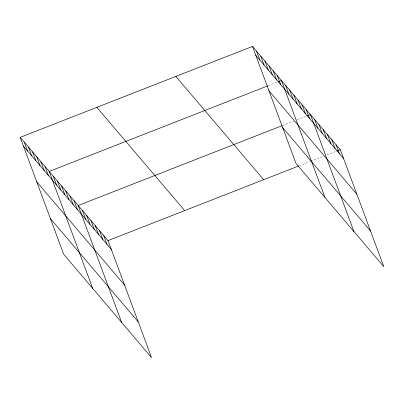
<?xml version="1.0" encoding="UTF-8"?>
<svg xmlns="http://www.w3.org/2000/svg" width="404" height="404" viewBox="0 0 404 404"><rect width="100%" height="100%" fill="white"/><g stroke="black" fill="none" stroke-linecap="round" stroke-linejoin="round"><path stroke-width="0.3" stroke-dasharray="2.02 1.52" d="M268.104 85.734L277.391 82.098M282.568 125.498L293.602 121.175M297.086 119.811L306.378 116.175M299.076 165.832L310.105 161.514M310.686 161.287L323.463 156.287M326.947 154.924L335.658 151.515"/><path stroke-width="0.61" d="M20.2 137.345L108.03 240.607L151.525 357.57L63.696 254.303L20.2 137.345L252.475 46.43L340.304 149.697L383.8 266.655L295.97 163.393L252.475 46.43M267.524 85.961L49.182 171.422L92.683 288.38M277.972 81.871L281.457 80.507L324.952 197.465M281.987 125.725L78.169 205.5L121.665 322.458M306.959 115.948L310.444 114.585L353.939 231.542M108.03 240.607L298.495 166.059M336.82 151.061L340.304 149.697M255.752 55.247L343.582 158.509M269.024 90.93L356.853 194.198M282.699 127.704L370.529 230.967M175.826 76.432L263.65 179.699M96.849 107.343L184.678 210.605M23.477 146.157L111.307 249.425M36.749 181.845L124.578 285.113M50.424 218.614L138.254 321.882M336.037 144.677L339.315 153.495M331.77 139.663L335.047 148.475M327.508 134.648L330.785 143.46M323.24 129.633L326.518 138.446M318.973 124.619L322.251 133.431M314.706 119.599L317.983 128.416M306.303 109.716L309.58 118.529M302.162 104.848L305.439 113.66M298.021 99.98L301.298 108.792M293.88 95.112L297.157 103.924M289.739 90.243L293.016 99.056M285.598 85.375L288.875 94.188M277.316 75.639L280.593 84.451M273.175 70.771L276.452 79.583M269.039 65.903L272.316 74.715M264.898 61.034L268.175 69.847M260.757 56.166L264.034 64.983M256.616 51.298L259.893 60.115M103.762 235.593L107.04 244.405M99.495 230.578L102.773 239.39M95.233 225.563L98.51 234.376M90.966 220.549L94.243 229.361M86.698 215.529L89.976 224.346M82.431 210.514L85.709 219.327M74.028 200.631L77.305 209.444M69.887 195.763L73.164 204.576M65.746 190.895L69.023 199.707M61.605 186.027L64.882 194.839M57.464 181.159L60.741 189.971M53.323 176.29L56.6 185.103M45.041 166.554L48.318 175.366M40.905 161.686L44.182 170.498M36.764 156.818L40.041 165.63M32.623 151.949L35.9 160.762M28.482 147.081L31.759 155.893M24.341 142.213L27.618 151.025"/></g></svg>
